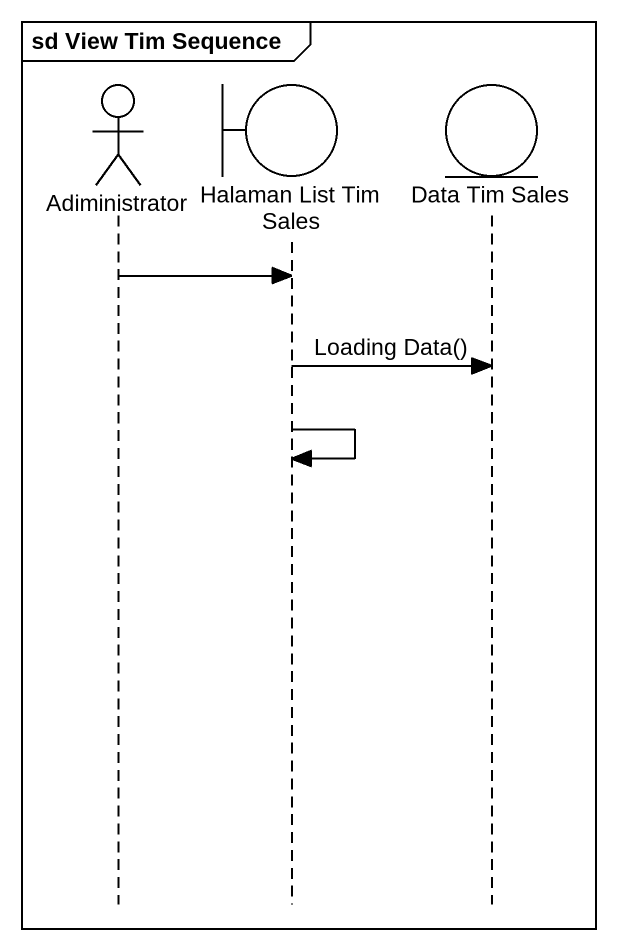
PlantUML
@startuml
mainframe sd View Tim Sequence
hide footbox
actor Adiministrator
boundary "Halaman List Tim Sales" as Halaman_List_Tim_Sales
entity "Data Tim Sales" as Data_Tim_Sales

Adiministrator -> Halaman_List_Tim_Sales
Halaman_List_Tim_Sales -> Data_Tim_Sales : Loading Data()
Halaman_List_Tim_Sales -> Halaman_List_Tim_Sales
@enduml
